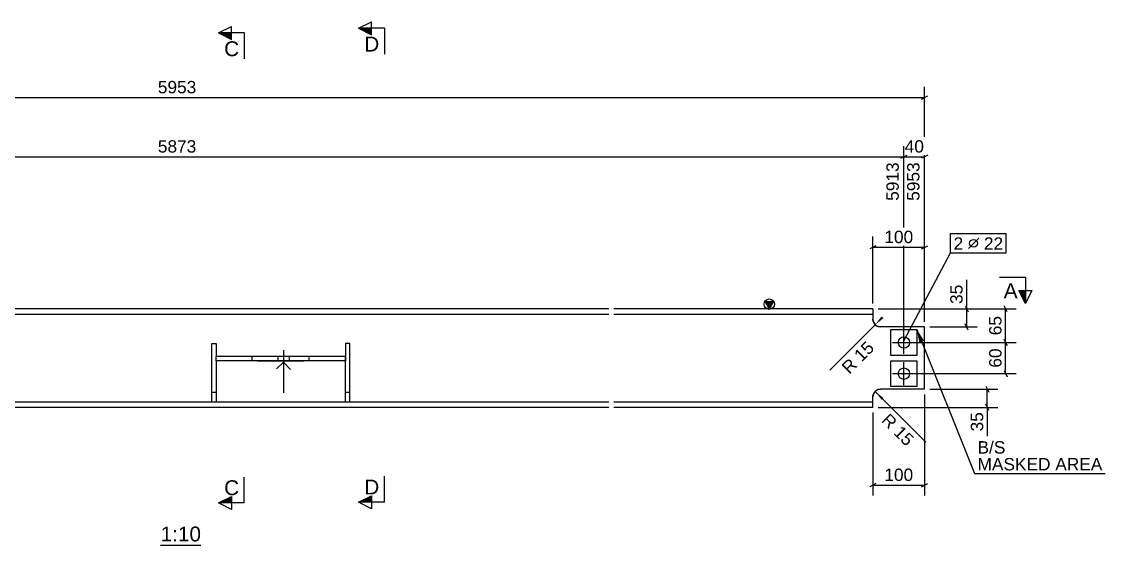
# Model space of a CAD drawing. Header units: millimetres. Extents: x -232 to 609, y -265 to 329.
# Drawn here: x 116.8 to 326, y -36.1 to 64.9 of the extents above; entities that cross this region are included whole.
import ezdxf

# ---------------------------------------------------------------- set-up
doc = ezdxf.new("R2010")
doc.units = ezdxf.units.MM
doc.linetypes.add('DXK_LINE_DOT2', pattern=[3.9198, 1.9599, -1.9599])
doc.styles.add('Arial', font='ARIAL.TTF', dxfattribs={"height": 0.2})

# ---------------------------------------------------------------- blocks, each defined once
blk = doc.blocks.new('Unknown-43780186-12 - 1730')
at = {"color": 6, "linetype": 'Continuous'}
blk.add_line((143.6, -36.11), (151.38, -36.11), dxfattribs=at)
at = {"color": 0, "linetype": 'Continuous'}
blk.add_wipeout([(151.38, -35.36), (151.38, -32.36), (143.6, -32.36), (143.6, -35.36)], dxfattribs=at)
at = {"color": 6, "linetype": 'Continuous', "style": 'Arial'}
blk.add_text('1:10', height=2.865, dxfattribs=at).set_placement((143.6, -35.36))
blk = doc.blocks.new('Part-43780186-1731 - 1730')
at = {"color": 2, "linetype": 'Continuous'}
for p, q in [((153.5, -8.5), (153.5, 2.8)), ((153.5, 2.8), (154.3, 2.8)), ((154.3, 2.8), (154.3, 0.3)), ((154.3, -0.5), (154.3, -8.5))]:
    blk.add_line(p, q, dxfattribs=at)
at = {"color": 7, "linetype": 'DXK_LINE_DOT2'}
for p, q in [((154.3, -0.5), (154.3, 0.3)), ((153.5, -6.6), (154.3, -6.6)), ((154.3, -8.5), (153.5, -8.5))]:
    blk.add_line(p, q, dxfattribs=at)
blk = doc.blocks.new('Part-43780186-1733 - 1730')
at = {"color": 2, "linetype": 'Continuous'}
for p, q in [((154.3, -0.5), (154.3, 0.3)), ((179.3, 0.3), (154.3, 0.3)), ((161.3, -0.5), (161.3, 0.3)), ((172.3, -0.5), (172.3, 0.3)), ((179.3, 0.3), (179.3, -0.5)), ((179.3, -0.5), (154.3, -0.5)), ((167.3, -0.8), (166, -2.1)), ((167.3, -0.8), (168.7, -2.2))]:
    blk.add_line(p, q, dxfattribs=at)
blk = doc.blocks.new('Part-43780186-1734 - 1730')
at = {"color": 2, "linetype": 'Continuous'}
for p, q in [((179.3, 2.8), (179.3, 0.3)), ((180.1, 2.8), (179.3, 2.8)), ((180.1, -8.5), (180.1, 2.8)), ((179.3, -8.5), (179.3, -0.5))]:
    blk.add_line(p, q, dxfattribs=at)
at = {"color": 7, "linetype": 'DXK_LINE_DOT2'}
for p, q in [((179.3, -0.5), (179.3, 0.3)), ((179.3, -6.6), (180.1, -6.6)), ((180.1, -8.5), (179.3, -8.5))]:
    blk.add_line(p, q, dxfattribs=at)
blk = doc.blocks.new('Bolt-43780186-1735 - 1730')
at = {"color": 3, "linetype": 'Continuous'}
for p, q in [((166.2, 0.3), (166.2, -0.5)), ((166.2, 0.3), (166.2, -0.5)), ((166.2, 0.3), (166.2, -0.5)), ((167.3, 1.55), (167.3, -6.7)), ((167.3, 1.55), (167.3, -6.7)), ((167.3, 1.55), (167.3, -6.7)), ((168.4, 0.3), (168.4, -0.5)), ((168.4, 0.3), (168.4, -0.5)), ((168.4, 0.3), (168.4, -0.5))]:
    blk.add_line(p, q, dxfattribs=at)
blk = doc.blocks.new('Surfacing-43780186-1803 - 1730')
at = {"color": 7, "linetype": 'Continuous'}
for p, q in [((284.6, 5.5), (289.6, 5.5)), ((284.6, 0.5), (284.6, 5.5)), ((289.6, 5.5), (289.6, 0.5)), ((289.6, 0.5), (284.6, 0.5))]:
    blk.add_line(p, q, dxfattribs=at)
blk = doc.blocks.new('Bolt-43780186-1767 - 1730')
at = {"color": 3, "linetype": 'Continuous'}
for p, q in [((287.1, 0.8), (287.1, 5.2)), ((284.9, 3), (289.3, 3)), ((287.1, -5.2), (287.1, -0.8)), ((284.9, -3), (289.3, -3))]:
    blk.add_line(p, q, dxfattribs=at)
for centre in [(287.1, 3), (287.1, -3)]:
    blk.add_circle(centre, 1.1, dxfattribs=at)
blk = doc.blocks.new('Surfacing-43780186-1792 - 1730')
at = {"color": 7, "linetype": 'Continuous'}
for p, q in [((162.3, -0.5), (171.3, -0.5)), ((162.3, -0.5), (162.3, -0.55)), ((162.3, -0.55), (171.3, -0.55)), ((171.3, -0.5), (171.3, -0.55))]:
    blk.add_line(p, q, dxfattribs=at)
blk = doc.blocks.new('Surfacing-43780186-1798 - 1730')
at = {"color": 7, "linetype": 'Continuous'}
for p, q in [((284.6, -0.5), (289.6, -0.5)), ((284.6, -5.5), (284.6, -0.5)), ((289.6, -0.5), (289.6, -5.5)), ((289.6, -5.5), (284.6, -5.5))]:
    blk.add_line(p, q, dxfattribs=at)
blk = doc.blocks.new('Part-43780186-1812 - 1730')
at = {"linetype": 'Continuous'}
blk.add_hatch(color=2, dxfattribs=at).paths.add_polyline_path([(261.1, 9.5), (260.3, 10.9), (261.9, 10.9)])
at = {"color": 2, "linetype": 'Continuous'}
for p, q in [((261.1, 9.5), (260.3, 10.9)), ((260.3, 10.9), (261.9, 10.9)), ((261.9, 10.9), (261.1, 9.5)), ((17, 9.5), (17, 8.5)), ((102.5, 9.5), (17, 9.5)), ((17, 8.5), (17, 7.5)), ((17, 8.5), (102.5, 8.5)), ((230.1, 9.5), (103.5, 9.5)), ((103.5, 8.5), (230.1, 8.5)), ((281.1, 9.5), (231.1, 9.5)), ((231.1, 8.5), (281.1, 8.5)), ((281.1, 9.5), (281.1, 8.5)), ((281.1, 8.5), (281.1, 7.5)), ((16.93, 7.04), (17, 7.5)), ((281.1, 7.5), (281.17, 7.04)), ((15.5, 6), (2.42, 6)), ((2.42, -6), (2.42, 6)), ((15.5, 6), (15.96, 6.07)), ((282.14, 6.07), (282.6, 6)), ((291.1, 6), (282.6, 6)), ((291.1, -6), (291.1, 6)), ((15.5, -6), (2.42, -6)), ((15.96, -6.07), (15.5, -6)), ((282.6, -6), (282.14, -6.07)), ((291.1, -6), (282.6, -6)), ((17, -7.5), (16.93, -7.04)), ((17, -9.5), (17, -7.5)), ((281.17, -7.04), (281.1, -7.5)), ((281.1, -9.5), (281.1, -7.5)), ((102.5, -8.5), (17, -8.5)), ((102.5, -9.5), (17, -9.5)), ((230.1, -8.5), (103.5, -8.5)), ((230.1, -9.5), (103.5, -9.5)), ((281.1, -8.5), (231.1, -8.5)), ((281.1, -9.5), (231.1, -9.5))]:
    blk.add_line(p, q, dxfattribs=at)
at = {"color": 7, "linetype": 'DXK_LINE_DOT2'}
for p, q in [((17, 7.5), (16.93, 7.04)), ((281.17, 7.04), (281.1, 7.5)), ((15.96, 6.07), (15.5, 6)), ((282.6, 6), (282.14, 6.07)), ((15.5, -6), (15.96, -6.07)), ((282.14, -6.07), (282.6, -6)), ((16.93, -7.04), (17, -7.5)), ((281.1, -7.5), (281.17, -7.04))]:
    blk.add_line(p, q, dxfattribs=at)
at = {"color": 2, "linetype": 'Continuous'}
blk.add_circle((261.1, 10.4), 1, dxfattribs=at)
for centre, start, end in [((15.5, 7.5), 288, 342), ((282.6, 7.5), 198, 252), ((15.5, -7.5), 18, 72), ((282.6, -7.5), 108, 162)]:
    blk.add_arc(centre, 1.5, start, end, dxfattribs=at)
at = {"color": 7, "linetype": 'DXK_LINE_DOT2'}
for centre, start, end in [((15.5, 7.5), 288, 342), ((282.6, 7.5), 198, 252), ((15.5, -7.5), 18, 72), ((282.6, -7.5), 108, 162)]:
    blk.add_arc(centre, 1.5, start, end, dxfattribs=at)
blk = doc.blocks.new('StraightDimension-43780186-1985 - 1730')
at = {"color": 7, "linetype": 'Continuous'}
for p, q in [((292.1, -6), (305.2, -6)), ((302.9, -5.4), (303.5, -6.6)), ((303.2, -9.5), (303.2, -6)), ((282.1, -9.5), (305.2, -9.5)), ((303.5, -10.1), (302.9, -8.9))]:
    blk.add_line(p, q, dxfattribs=at)
at = {"color": 0}
blk.add_wipeout([(302.9, -9.94), (299.4, -9.94), (299.4, -14.64), (302.9, -14.64)], dxfattribs=at)
at = {"color": 7, "linetype": 'Continuous'}
blk.add_line((303.2, -9.5), (303.2, -15.08), dxfattribs=at)
blk.add_line((303.2, -9.5), (303.2, -15.08), dxfattribs=at)
at = {"color": 7, "style": 'Arial'}
blk.add_text('35', height=2.388, rotation=90.0002, dxfattribs=at).set_placement((302.4, -14.14))
blk = doc.blocks.new('StraightDimension-43780186-2046 - 1730')
at = {"color": 7, "linetype": 'Continuous'}
for p, q in [((291.1, -7), (291.1, -26.5)), ((281.1, -10.5), (281.1, -26.5)), ((281.7, -24.2), (280.5, -24.8)), ((281.1, -24.5), (291.1, -24.5)), ((290.5, -24.8), (291.7, -24.2))]:
    blk.add_line(p, q, dxfattribs=at)
at = {"color": 0}
blk.add_wipeout([(289.38, -24.2), (289.38, -20.7), (282.82, -20.7), (282.82, -24.2)], dxfattribs=at)
at = {"color": 7, "style": 'Arial'}
blk.add_text('100', height=2.388, dxfattribs=at).set_placement((283.32, -23.7))
blk = doc.blocks.new('StraightDimension-43780186-1920 - 1730')
at = {"color": 7, "linetype": 'Continuous'}
for p, q in [((2.43, 10.5), (2.43, 52.32)), ((291.1, 7), (291.1, 52.32)), ((3.03, 50.57), (1.82, 49.97)), ((2.43, 50.27), (291.1, 50.27)), ((290.5, 49.97), (291.7, 50.57))]:
    blk.add_line(p, q, dxfattribs=at)
at = {"color": 0}
blk.add_wipeout([(150.97, 50.57), (150.97, 54.07), (142.56, 54.07), (142.56, 50.57)], dxfattribs=at)
at = {"color": 7, "style": 'Arial'}
blk.add_text('5953', height=2.388, dxfattribs=at).set_placement((143.06, 51.07))
blk = doc.blocks.new('StraightDimension-43780186-1821 - 1730')
at = {"color": 7, "linetype": 'Continuous'}
for p, q in [((287.1, 4), (287.1, 40.89)), ((291.1, 7), (291.1, 40.89)), ((286.5, 38.54), (287.7, 39.14)), ((287.1, 38.84), (291.1, 38.84)), ((291.7, 39.14), (290.5, 38.54))]:
    blk.add_line(p, q, dxfattribs=at)
at = {"color": 0}
blk.add_wipeout([(291.45, 39.14), (291.45, 42.64), (286.75, 42.64), (286.75, 39.14)], dxfattribs=at)
at = {"color": 7, "style": 'Arial'}
blk.add_text('40', height=2.388, dxfattribs=at).set_placement((287.25, 39.64))
at = {"color": 0, "linetype": 'Continuous'}
blk.add_wipeout([(290.6, 38.24), (287.1, 38.24), (287.1, 29.83), (290.6, 29.83)], dxfattribs=at)
at = {"color": 7, "linetype": 'Continuous', "style": 'Arial'}
blk.add_text('5953', height=2.388, rotation=90.0002, dxfattribs=at).set_placement((290.1, 30.33))
blk = doc.blocks.new('StraightDimension-43780186-1903 - 1730')
at = {"color": 7, "linetype": 'Continuous'}
for p, q in [((288.1, 3), (308.74, 3)), ((307.04, 2.4), (306.44, 3.6)), ((306.74, -3), (306.74, 3)), ((288.1, -3), (308.74, -3)), ((306.44, -2.4), (307.04, -3.6))]:
    blk.add_line(p, q, dxfattribs=at)
at = {"color": 0}
blk.add_wipeout([(306.44, 2.35), (302.94, 2.35), (302.94, -2.35), (306.44, -2.35)], dxfattribs=at)
at = {"color": 7, "style": 'Arial'}
blk.add_text('60', height=2.388, rotation=90.0002, dxfattribs=at).set_placement((305.94, -1.85))
blk = doc.blocks.new('StraightDimension-43780186-1839 - 1730')
at = {"color": 7, "linetype": 'Continuous'}
for p, q in [((6.42, 4), (6.42, 40.89)), ((287.1, 4), (287.1, 40.89)), ((7.02, 39.14), (5.82, 38.54)), ((6.42, 38.84), (287.1, 38.84)), ((286.5, 38.54), (287.7, 39.14))]:
    blk.add_line(p, q, dxfattribs=at)
at = {"color": 0}
blk.add_wipeout([(150.97, 39.14), (150.97, 42.64), (142.56, 42.64), (142.56, 39.14)], dxfattribs=at)
at = {"color": 0, "linetype": 'Continuous'}
blk.add_wipeout([(286.6, 38.24), (283.1, 38.24), (283.1, 29.83), (286.6, 29.83)], dxfattribs=at)
at = {"color": 7, "style": 'Arial'}
blk.add_text('5873', height=2.388, dxfattribs=at).set_placement((143.06, 39.64))
at = {"color": 7, "linetype": 'Continuous', "style": 'Arial'}
blk.add_text('5913', height=2.388, rotation=90.0002, dxfattribs=at).set_placement((286.1, 30.33))
blk = doc.blocks.new('StraightDimension-43780186-1878 - 1730')
at = {"color": 7, "linetype": 'Continuous'}
for p, q in [((282.1, 9.5), (301.23, 9.5)), ((298.93, 10.1), (299.53, 8.9)), ((299.23, 6), (299.23, 9.5)), ((299.53, 5.4), (298.93, 6.6)), ((292.1, 6), (301.23, 6))]:
    blk.add_line(p, q, dxfattribs=at)
at = {"color": 0}
blk.add_wipeout([(298.93, 14.64), (295.43, 14.64), (295.43, 9.94), (298.93, 9.94)], dxfattribs=at)
at = {"color": 7, "linetype": 'Continuous'}
blk.add_line((299.23, 9.5), (299.23, 15.08), dxfattribs=at)
blk.add_line((299.23, 9.5), (299.23, 15.08), dxfattribs=at)
at = {"color": 7, "style": 'Arial'}
blk.add_text('35', height=2.388, rotation=90.0002, dxfattribs=at).set_placement((298.43, 10.44))
blk = doc.blocks.new('StraightDimension-43780186-1890 - 1730')
at = {"color": 7, "linetype": 'Continuous'}
for p, q in [((282.1, 9.5), (308.74, 9.5)), ((307.04, 8.9), (306.44, 10.1)), ((306.74, 3), (306.74, 9.5)), ((288.1, 3), (308.74, 3)), ((306.44, 3.6), (307.04, 2.4))]:
    blk.add_line(p, q, dxfattribs=at)
at = {"color": 0}
blk.add_wipeout([(306.44, 8.6), (302.94, 8.6), (302.94, 3.9), (306.44, 3.9)], dxfattribs=at)
at = {"color": 7, "style": 'Arial'}
blk.add_text('65', height=2.388, rotation=90.0002, dxfattribs=at).set_placement((305.94, 4.4))
blk = doc.blocks.new('StraightDimension-43780186-2063 - 1730')
at = {"color": 7, "linetype": 'Continuous'}
for p, q in [((281.1, 10.5), (281.1, 23.43)), ((291.1, 7), (291.1, 23.43)), ((281.7, 21.68), (280.5, 21.08)), ((281.1, 21.38), (291.1, 21.38)), ((290.5, 21.08), (291.7, 21.68))]:
    blk.add_line(p, q, dxfattribs=at)
at = {"color": 0}
blk.add_wipeout([(289.38, 21.68), (289.38, 25.18), (282.82, 25.18), (282.82, 21.68)], dxfattribs=at)
at = {"color": 7, "style": 'Arial'}
blk.add_text('100', height=2.388, dxfattribs=at).set_placement((283.32, 22.18))
blk = doc.blocks.new('RadiusDimension-43780186-14992 - 1730')
at = {"linetype": 'Continuous'}
blk.add_hatch(color=7, dxfattribs=at).paths.add_polyline_path([(282.78, -8.03), (281.54, -6.44), (283.13, -7.68)])
at = {"color": 7, "linetype": 'Continuous'}
blk.add_line((281.54, -6.44), (291.32, -16.22), dxfattribs=at)
blk.add_arc((282.6, -7.5), 1.5, 108, 162, dxfattribs=at)
at = {"color": 0}
blk.add_wipeout([(287.57, -17.84), (290.04, -15.37), (284.36, -9.68), (281.88, -12.16)], dxfattribs=at)
at = {"color": 7, "style": 'Arial'}
blk.add_text('R 15', height=2.388, rotation=-45.0001, dxfattribs=at).set_placement((282.59, -12.16))
blk = doc.blocks.new('RadiusDimension-43780186-15002 - 1730')
at = {"linetype": 'Continuous'}
blk.add_hatch(color=7, dxfattribs=at).paths.add_polyline_path([(283.13, 7.68), (281.54, 6.44), (282.78, 8.03)])
at = {"color": 7, "linetype": 'Continuous'}
blk.add_line((281.54, 6.44), (272.8, -2.3), dxfattribs=at)
blk.add_arc((282.6, 7.5), 1.5, 198, 252, dxfattribs=at)
at = {"color": 0}
blk.add_wipeout([(282.24, 1.77), (279.77, 4.24), (274.08, -1.44), (276.56, -3.92)], dxfattribs=at)
at = {"color": 7, "style": 'Arial'}
blk.add_text('R 15', height=2.388, rotation=45.0001, dxfattribs=at).set_placement((276.56, -3.21))
blk = doc.blocks.new('Mark-43780186-1763 - 1730')
at = {"color": 0}
blk.add_wipeout([(298.54, 20.9), (298.54, 23.4), (296.68, 23.4), (296.68, 20.9)], dxfattribs=at)
blk.add_wipeout([(298.54, 20.9), (298.54, 23.4), (296.68, 23.4), (296.68, 20.9)], dxfattribs=at)
at = {"color": 3, "linetype": 'Continuous'}
for p, q in [((296.08, 20.3), (296.08, 24)), ((287.1, 3.3), (296.08, 20.3))]:
    blk.add_line(p, q, dxfattribs=at)
at = {"color": 0}
blk.add_wipeout([(301.79, 20.9), (301.79, 23.4), (299.29, 23.4), (299.29, 20.9)], dxfattribs=at)
at = {"color": 3, "linetype": 'Continuous'}
blk.add_circle((300.54, 22.15), 0.75, dxfattribs=at)
at = {"color": 3, "style": 'Arial'}
blk.add_text('2', height=2.39, dxfattribs=at).set_placement((296.68, 20.9))
at = {"color": 0}
blk.add_wipeout([(306.24, 20.9), (306.24, 23.4), (302.54, 23.4), (302.54, 20.9)], dxfattribs=at)
blk.add_wipeout([(306.24, 20.9), (306.24, 23.4), (302.54, 23.4), (302.54, 20.9)], dxfattribs=at)
at = {"color": 3, "linetype": 'Continuous'}
for p, q in [((296.08, 24), (306.84, 24)), ((299.54, 21.15), (301.54, 23.15)), ((306.84, 20.3), (306.84, 24)), ((296.08, 20.3), (306.84, 20.3))]:
    blk.add_line(p, q, dxfattribs=at)
at = {"color": 3, "style": 'Arial'}
blk.add_text('22', height=2.388, dxfattribs=at).set_placement((302.54, 20.9))
blk = doc.blocks.new('Mark-43780186-1799 - 1730')
at = {"linetype": 'Continuous'}
blk.add_hatch(color=7, dxfattribs=at).paths.add_polyline_path([(290.07, 2.99), (289.6, 5.5), (290.99, 3.36)])
at = {"color": 0}
blk.add_wipeout([(306.68, -18.41), (306.68, -15.91), (301.31, -15.91), (301.31, -18.41)], dxfattribs=at)
blk.add_wipeout([(306.68, -18.41), (306.68, -15.91), (301.31, -15.91), (301.31, -18.41)], dxfattribs=at)
blk.add_wipeout([(325.38, -21.66), (325.38, -19.16), (301.31, -19.16), (301.31, -21.66)], dxfattribs=at)
blk.add_wipeout([(325.38, -21.66), (325.38, -19.16), (301.31, -19.16), (301.31, -21.66)], dxfattribs=at)
at = {"color": 7, "linetype": 'Continuous'}
for p, q in [((289.6, 5.5), (300.71, -22.26)), ((300.71, -22.26), (325.98, -22.26))]:
    blk.add_line(p, q, dxfattribs=at)
at = {"color": 7, "style": 'Arial'}
for s, height, p in [('B/', 2.388, (301.31, -18.41)), ('S', 2.39, (304.46, -18.41)), ('MASKED AREA', 2.3877, (301.31, -21.66))]:
    blk.add_text(s, height=height, dxfattribs=at).set_placement(p)
blk = doc.blocks.new('SectionMark-43780186-2114 - 1730')
at = {"color": 6, "linetype": 'Continuous'}
for p, q in [((154.75, 62.73), (157.25, 63.98)), ((159.75, 62.73), (154.75, 62.73)), ((159.75, -27.94), (154.75, -27.94)), ((157.25, -29.19), (154.75, -27.94))]:
    blk.add_line(p, q, dxfattribs=at)
at = {"color": 0, "linetype": 'Continuous'}
for points in [[(158.75, 58.23), (158.75, 61.23), (155.86, 61.23), (155.86, 58.23)], [(158.75, -26.44), (158.75, -23.44), (155.86, -23.44), (155.86, -26.44)]]:
    blk.add_wipeout(points, dxfattribs=at)
at = {"linetype": 'Continuous'}
for points in [[(157.25, 62.73), (157.25, 61.48), (154.75, 62.73)], [(157.25, -26.69), (157.25, -27.94), (154.75, -27.94)]]:
    blk.add_hatch(color=6, dxfattribs=at).paths.add_polyline_path(points)
at = {"color": 6, "linetype": 'Continuous'}
for p, q in [((157.25, 61.48), (157.25, 63.98)), ((154.75, 62.73), (157.25, 61.48)), ((159.75, 62.73), (159.75, 57.73)), ((159.75, -27.94), (159.75, -22.94)), ((154.75, -27.94), (157.25, -26.69)), ((157.25, -26.69), (157.25, -29.19))]:
    blk.add_line(p, q, dxfattribs=at)
at = {"color": 6, "linetype": 'Continuous', "style": 'Arial'}
for p in [(155.86, 58.23), (155.86, -26.44)]:
    blk.add_text('C', height=2.87, dxfattribs=at).set_placement(p)
blk = doc.blocks.new('SectionMark-43780186-2126 - 1730')
at = {"color": 6, "linetype": 'Continuous'}
for p in [(310.54, 15.55), (311.79, 13.05)]:
    blk.add_line(p, (310.54, 10.55), dxfattribs=at)
at = {"color": 0, "linetype": 'Continuous'}
blk.add_wipeout([(309.04, 11.55), (309.04, 14.55), (306.37, 14.55), (306.37, 11.55)], dxfattribs=at)
at = {"linetype": 'Continuous'}
blk.add_hatch(color=6, dxfattribs=at).paths.add_polyline_path([(309.29, 13.05), (310.54, 13.05), (310.54, 10.55)])
at = {"color": 6, "linetype": 'Continuous'}
for p, q in [((310.54, 15.55), (305.54, 15.55)), ((309.29, 13.05), (311.79, 13.05)), ((310.54, 10.55), (309.29, 13.05))]:
    blk.add_line(p, q, dxfattribs=at)
at = {"color": 6, "linetype": 'Continuous', "style": 'Arial'}
blk.add_text('A', height=2.87, dxfattribs=at).set_placement((306.37, 11.55))
blk = doc.blocks.new('SectionMark-43780186-4859 - 1730')
at = {"color": 6, "linetype": 'Continuous'}
for p, q in [((181.79, 63.63), (184.29, 64.88)), ((186.79, 63.63), (181.79, 63.63)), ((186.79, -27.8), (181.79, -27.8)), ((184.29, -29.05), (181.79, -27.8))]:
    blk.add_line(p, q, dxfattribs=at)
at = {"color": 0, "linetype": 'Continuous'}
for points in [[(185.79, 59.13), (185.79, 62.13), (182.91, 62.13), (182.91, 59.13)], [(185.79, -26.3), (185.79, -23.3), (182.91, -23.3), (182.91, -26.3)]]:
    blk.add_wipeout(points, dxfattribs=at)
at = {"linetype": 'Continuous'}
for points in [[(184.29, 63.63), (184.29, 62.38), (181.79, 63.63)], [(184.29, -26.55), (184.29, -27.8), (181.79, -27.8)]]:
    blk.add_hatch(color=6, dxfattribs=at).paths.add_polyline_path(points)
at = {"color": 6, "linetype": 'Continuous'}
for p, q in [((184.29, 62.38), (184.29, 64.88)), ((181.79, 63.63), (184.29, 62.38)), ((186.79, 63.63), (186.79, 58.63)), ((186.79, -27.8), (186.79, -22.8)), ((181.79, -27.8), (184.29, -26.55)), ((184.29, -26.55), (184.29, -29.05))]:
    blk.add_line(p, q, dxfattribs=at)
at = {"color": 6, "linetype": 'Continuous', "style": 'Arial'}
for p in [(182.91, 59.13), (182.91, -26.3)]:
    blk.add_text('D', height=2.87, dxfattribs=at).set_placement(p)

msp = doc.modelspace()

# ---------------------------------------------------------------- block references
for name in ['Part-43780186-1812 - 1730', 'Surfacing-43780186-1803 - 1730', 'Bolt-43780186-1767 - 1730', 'Part-43780186-1731 - 1730', 'Part-43780186-1734 - 1730', 'Part-43780186-1733 - 1730', 'Bolt-43780186-1735 - 1730', 'Surfacing-43780186-1792 - 1730', 'Surfacing-43780186-1798 - 1730', 'Unknown-43780186-12 - 1730']:
    msp.add_blockref(name, (0, 0))

# ---------------------------------------------------------------- next in the draw order: block references
for name in ['StraightDimension-43780186-1920 - 1730', 'StraightDimension-43780186-1985 - 1730']:
    msp.add_blockref(name, (0, 0))

# ---------------------------------------------------------------- next in the draw order: block references
for name in ['StraightDimension-43780186-1821 - 1730', 'StraightDimension-43780186-2046 - 1730']:
    msp.add_blockref(name, (0, 0))

# ---------------------------------------------------------------- next in the draw order: block references
for name in ['StraightDimension-43780186-1903 - 1730', 'RadiusDimension-43780186-14992 - 1730']:
    msp.add_blockref(name, (0, 0))

# ---------------------------------------------------------------- next in the draw order: block references
msp.add_blockref('StraightDimension-43780186-1839 - 1730', (0, 0))

# ---------------------------------------------------------------- next in the draw order: block references
for name in ['SectionMark-43780186-2114 - 1730', 'StraightDimension-43780186-1878 - 1730']:
    msp.add_blockref(name, (0, 0))

# ---------------------------------------------------------------- next in the draw order: block references
msp.add_blockref('StraightDimension-43780186-1890 - 1730', (0, 0))

# ---------------------------------------------------------------- next in the draw order: block references
msp.add_blockref('StraightDimension-43780186-2063 - 1730', (0, 0))

# ---------------------------------------------------------------- next in the draw order: block references
for name in ['Mark-43780186-1763 - 1730', 'RadiusDimension-43780186-15002 - 1730']:
    msp.add_blockref(name, (0, 0))

# ---------------------------------------------------------------- next in the draw order: block references
for name in ['SectionMark-43780186-2126 - 1730', 'Mark-43780186-1799 - 1730']:
    msp.add_blockref(name, (0, 0))

# ---------------------------------------------------------------- next in the draw order: block references
msp.add_blockref('SectionMark-43780186-4859 - 1730', (0, 0))

doc.saveas('drawing.dxf')
